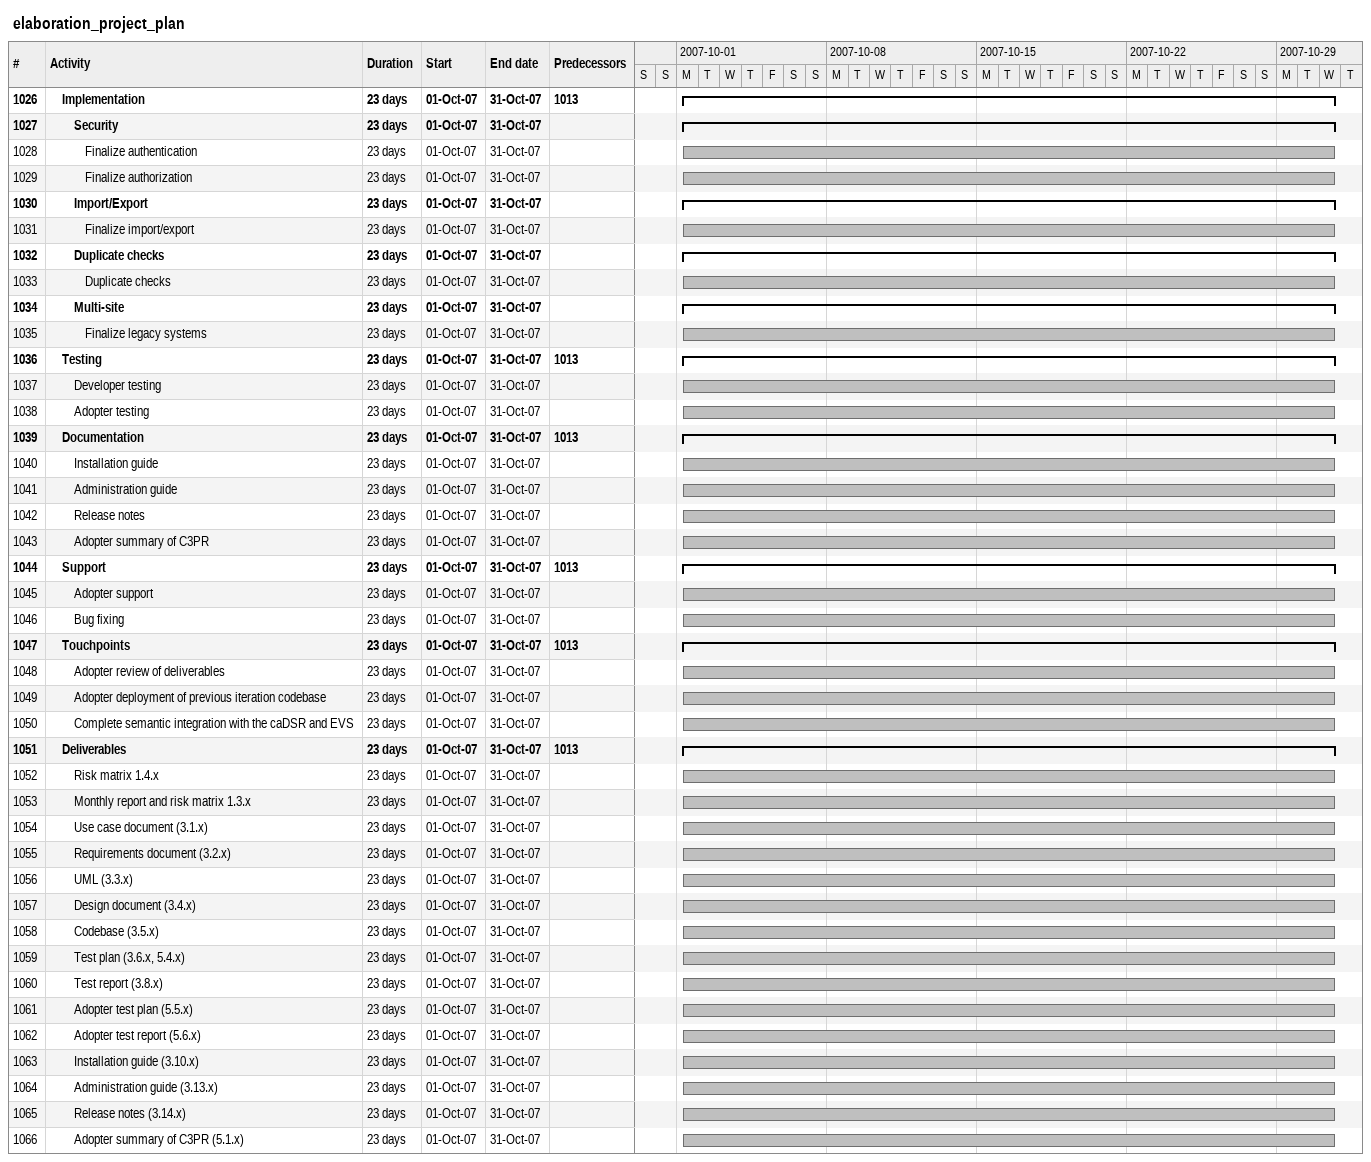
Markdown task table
elaboration_project_plan

| ID | Level | Task | Duration | Start | Finish | Predecessors |
|---|---|---|---|---|---|---|
| 1026 | 2 | **Implementation** | 23d | 2007-10-01 | 2007-10-31 | 1013 |
| 1027 | 3 | **Security** | 23d | 2007-10-01 | 2007-10-31 |  |
| 1028 | 4 | Finalize authentication | 23d | 2007-10-01 | 2007-10-31 |  |
| 1029 | 4 | Finalize authorization | 23d | 2007-10-01 | 2007-10-31 |  |
| 1030 | 3 | **Import/Export** | 23d | 2007-10-01 | 2007-10-31 |  |
| 1031 | 4 | Finalize import/export | 23d | 2007-10-01 | 2007-10-31 |  |
| 1032 | 3 | **Duplicate checks** | 23d | 2007-10-01 | 2007-10-31 |  |
| 1033 | 4 | Duplicate checks | 23d | 2007-10-01 | 2007-10-31 |  |
| 1034 | 3 | **Multi-site** | 23d | 2007-10-01 | 2007-10-31 |  |
| 1035 | 4 | Finalize legacy systems | 23d | 2007-10-01 | 2007-10-31 |  |
| 1036 | 2 | **Testing** | 23d | 2007-10-01 | 2007-10-31 | 1013 |
| 1037 | 3 | Developer testing | 23d | 2007-10-01 | 2007-10-31 |  |
| 1038 | 3 | Adopter testing | 23d | 2007-10-01 | 2007-10-31 |  |
| 1039 | 2 | **Documentation** | 23d | 2007-10-01 | 2007-10-31 | 1013 |
| 1040 | 3 | Installation guide | 23d | 2007-10-01 | 2007-10-31 |  |
| 1041 | 3 | Administration guide | 23d | 2007-10-01 | 2007-10-31 |  |
| 1042 | 3 | Release notes | 23d | 2007-10-01 | 2007-10-31 |  |
| 1043 | 3 | Adopter summary of C3PR | 23d | 2007-10-01 | 2007-10-31 |  |
| 1044 | 2 | **Support** | 23d | 2007-10-01 | 2007-10-31 | 1013 |
| 1045 | 3 | Adopter support | 23d | 2007-10-01 | 2007-10-31 |  |
| 1046 | 3 | Bug fixing | 23d | 2007-10-01 | 2007-10-31 |  |
| 1047 | 2 | **Touchpoints** | 23d | 2007-10-01 | 2007-10-31 | 1013 |
| 1048 | 3 | Adopter review of deliverables | 23d | 2007-10-01 | 2007-10-31 |  |
| 1049 | 3 | Adopter deployment of previous iteration codebase | 23d | 2007-10-01 | 2007-10-31 |  |
| 1050 | 3 | Complete semantic integration with the caDSR and EVS | 23d | 2007-10-01 | 2007-10-31 |  |
| 1051 | 2 | **Deliverables** | 23d | 2007-10-01 | 2007-10-31 | 1013 |
| 1052 | 3 | Risk matrix 1.4.x | 23d | 2007-10-01 | 2007-10-31 |  |
| 1053 | 3 | Monthly report and risk matrix 1.3.x | 23d | 2007-10-01 | 2007-10-31 |  |
| 1054 | 3 | Use case document (3.1.x) | 23d | 2007-10-01 | 2007-10-31 |  |
| 1055 | 3 | Requirements document (3.2.x) | 23d | 2007-10-01 | 2007-10-31 |  |
| 1056 | 3 | UML (3.3.x) | 23d | 2007-10-01 | 2007-10-31 |  |
| 1057 | 3 | Design document (3.4.x) | 23d | 2007-10-01 | 2007-10-31 |  |
| 1058 | 3 | Codebase (3.5.x) | 23d | 2007-10-01 | 2007-10-31 |  |
| 1059 | 3 | Test plan (3.6.x, 5.4.x) | 23d | 2007-10-01 | 2007-10-31 |  |
| 1060 | 3 | Test report (3.8.x) | 23d | 2007-10-01 | 2007-10-31 |  |
| 1061 | 3 | Adopter test plan (5.5.x) | 23d | 2007-10-01 | 2007-10-31 |  |
| 1062 | 3 | Adopter test report (5.6.x) | 23d | 2007-10-01 | 2007-10-31 |  |
| 1063 | 3 | Installation guide (3.10.x) | 23d | 2007-10-01 | 2007-10-31 |  |
| 1064 | 3 | Administration guide (3.13.x) | 23d | 2007-10-01 | 2007-10-31 |  |
| 1065 | 3 | Release notes (3.14.x) | 23d | 2007-10-01 | 2007-10-31 |  |
| 1066 | 3 | Adopter summary of C3PR (5.1.x) | 23d | 2007-10-01 | 2007-10-31 |  |
